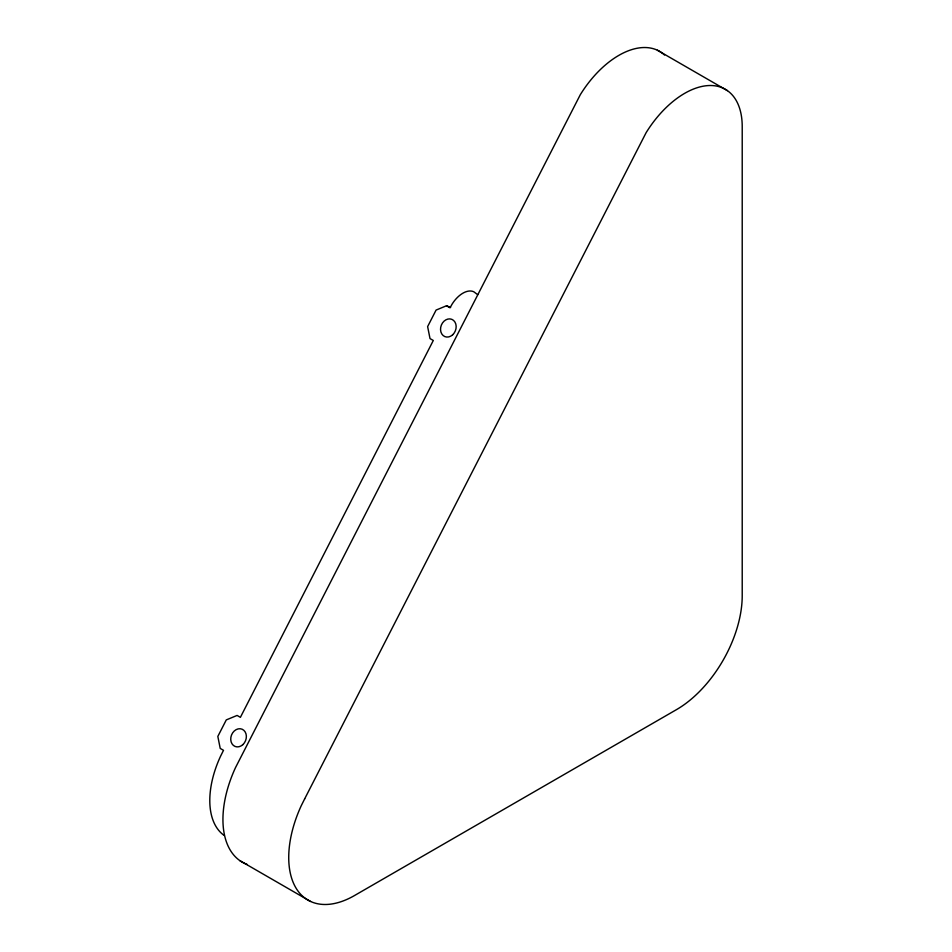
<?xml version="1.0" encoding="UTF-8"?>
<svg xmlns="http://www.w3.org/2000/svg" width="952" height="952" viewBox="0 0 952 952"><rect width="100%" height="100%" fill="white"/><g stroke="black" fill="none" stroke-linecap="round" stroke-linejoin="round"><path stroke-width="1.43" d="M450.57 307.365L446.5 305.77L436.087 310.078L427.627 326.595L430.018 338.591L433.303 340.483L240.392 717.344L237.107 715.44L226.29 719.902L217.829 736.432L220.221 748.415L223.506 750.319L220.471 756.412A79.076 45.66 -60 0 0 224.148 835.439M657.368 50.206L727.423 90.654M446.5 305.77L450.034 307.817L452.105 304.128A22.943 13.245 -60 0 1 473.846 291.8L477.702 294.692M239.833 860.62L310.507 901.425M247.33 864.499A93.058 53.728 -60 0 1 235.501 767.621L580.315 94.688A81.42 47.005 -60 0 1 664.52 55.014M304.688 798.823L301.296 805.606A93.058 53.728 -60 0 0 295.905 887.883A93.058 53.728 -60 0 0 354.537 895.523L676.408 709.68A93.058 53.728 -60 0 0 742.215 595.714L742.215 126.604A81.42 47.005 -60 0 0 708.062 85.585A81.42 47.005 -60 0 0 646.111 132.685L304.688 798.823M242.843 744.642A9.306 7.568 -68.6 0 0 242.07 729.196A9.306 7.568 -68.6 0 0 230.741 739.597A9.306 7.568 -68.6 0 0 242.843 744.642M452.64 334.807A9.306 7.568 -68.6 0 0 451.867 319.36A9.306 7.568 -68.6 0 0 440.538 329.761A9.306 7.568 -68.6 0 0 452.64 334.807"/></g></svg>
